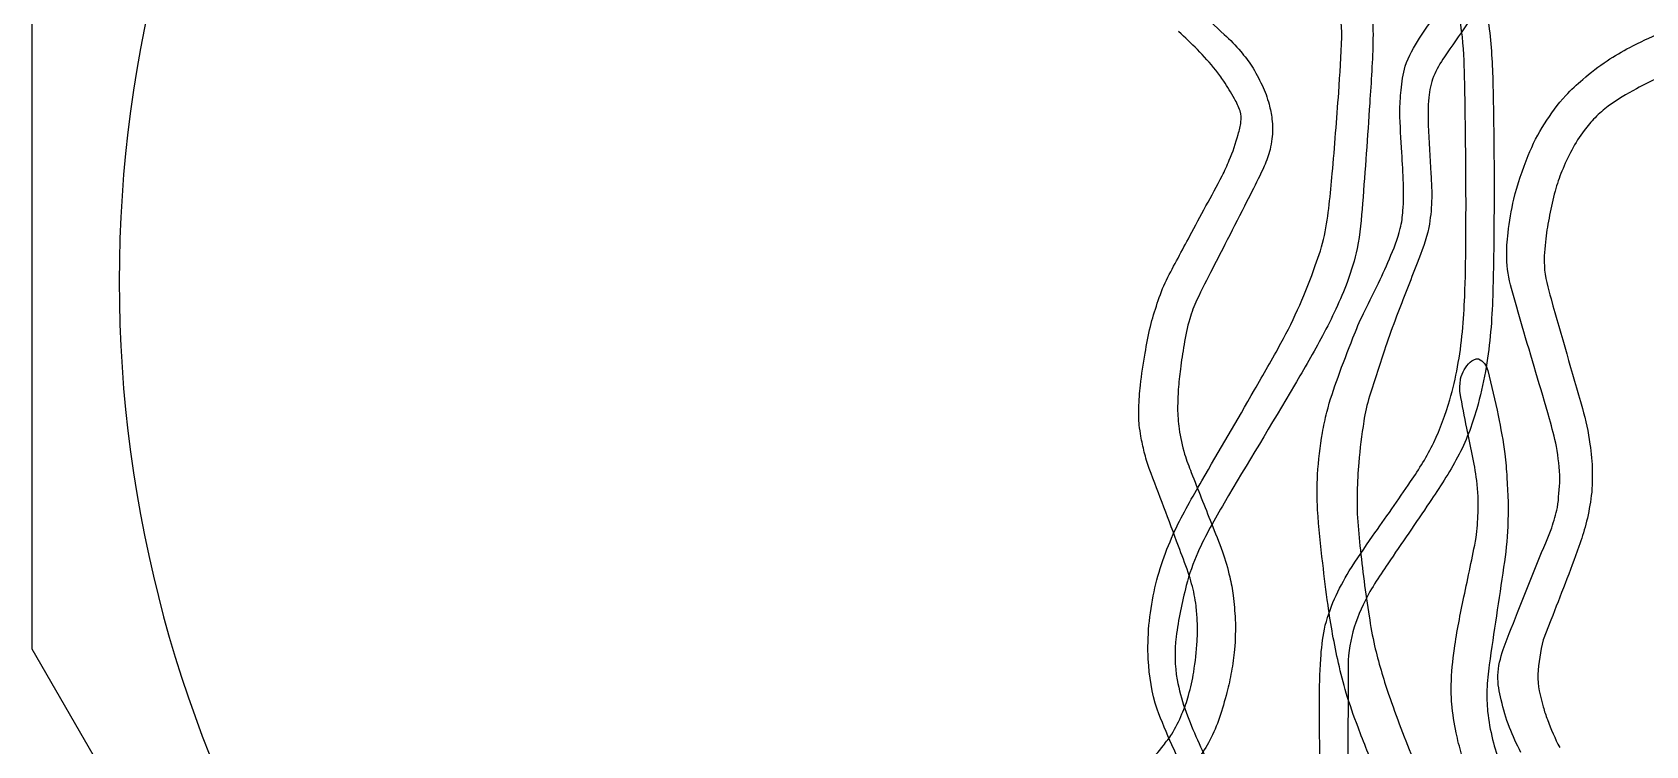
# Model space of a CAD drawing. Extents: x 5.1 to 86.3, y 5.1 to 86.3.
# Drawn here: x 5.13 to 52.84, y 31.98 to 53.07 of the extents above; entities that cross this region are included whole.
import ezdxf

# ---------------------------------------------------------------- set-up
doc = ezdxf.new("R2010")
doc.units = 0
doc.layers.add('View004', color=7, linetype='CONTINUOUS')

msp = doc.modelspace()

# ---------------------------------------------------------------- linework, layer by layer
at = {"layer": 'View004', "color": 7}
for p, q in [((5.132292, 34.830789), (5.132292, 56.571188)), ((16.003291, 16.002689), (5.132292, 34.830789))]:
    msp.add_line(p, q, dxfattribs=at)
at = {"layer": 'View004', "color": 3}
msp.add_line((7.701293, 45.701241), (7.701293, 45.701241), dxfattribs=at)
at = {"layer": 'View004', "color": 1}
for p, q in [((47.890741, 43.413818), (47.890745, 43.413818)), ((50.033427, 35.691125), (49.805555, 35.102803))]:
    msp.add_line(p, q, dxfattribs=at)
at = {"layer": 'View004', "color": 3}
for points in [[(26.701293, 78.610206), (14.944052, 71.82216), (7.701293, 59.277333), (7.701293, 45.701241)], [(7.701293, 45.701241), (7.701293, 32.125149), (14.944052, 19.580323), (26.701293, 12.792276)]]:
    msp.add_open_spline(points, degree=3, dxfattribs=at)
at = {"layer": 'View004', "color": 1}
for points in [[(43.848518, 52.925077), (43.85133, 53.31847), (43.797082, 53.713961), (43.667546, 54.086269)], [(46.146606, 52.891554), (46.462344, 53.367715), (46.800243, 53.828578), (47.135706, 54.290894)], [(48.20004, 54.243251), (47.7612, 53.609232), (47.31993, 52.976858), (46.885588, 52.339752)], [(39.564665, 53.719295), (39.841057, 53.486906), (40.111585, 53.247627), (40.376217, 53.00193)], [(44.714521, 53.861273), (44.762028, 53.53609), (44.776111, 53.20715), (44.771832, 52.878811)], [(47.471071, 52.052244), (47.458356, 52.524001), (47.425775, 52.997024), (47.331962, 53.460325)], [(39.583366, 52.55459), (39.405281, 52.739896), (39.215153, 52.913049), (39.02652, 53.08742)], [(40.376217, 53.00193), (40.548294, 52.844182), (40.715197, 52.680017), (40.862905, 52.4989)], [(48.18074, 53.379221), (48.268273, 52.802736), (48.294879, 52.219207), (48.314538, 51.637112)], [(52.366733, 52.621369), (52.659162, 52.775518), (52.960646, 52.911555), (53.261214, 53.048891)], [(40.122533, 51.946336), (39.953912, 52.158615), (39.774083, 52.361905), (39.583366, 52.55459)], [(40.862905, 52.4989), (40.977221, 52.361437), (41.086668, 52.219516), (41.185825, 52.070693)], [(43.759735, 51.289913), (43.794391, 51.834657), (43.831076, 52.379499), (43.848518, 52.925077)], [(44.771832, 52.878811), (44.765828, 52.24124), (44.713875, 51.605358), (44.67608, 50.96917)], [(45.727564, 52.06828), (45.818977, 52.364502), (45.983073, 52.630655), (46.146606, 52.891554)], [(51.697902, 52.228087), (51.913919, 52.370504), (52.139883, 52.497214), (52.366733, 52.621369)], [(41.185825, 52.070693), (41.302423, 51.890179), (41.400104, 51.698409), (41.490862, 51.503846)], [(45.60345, 51.353383), (45.629199, 51.593851), (45.651984, 51.837213), (45.727564, 52.06828)], [(46.885588, 52.339752), (46.761848, 52.156386), (46.645096, 51.966748), (46.563288, 51.760454)], [(47.50578, 50.178678), (47.497253, 50.803243), (47.490542, 51.427907), (47.471071, 52.052244)], [(50.973553, 51.673434), (51.204079, 51.87202), (51.441848, 52.063116), (51.697902, 52.228087)], [(40.358446, 51.622975), (40.283852, 51.733606), (40.203597, 51.840419), (40.122533, 51.946336)], [(40.676246, 51.104843), (40.580401, 51.28353), (40.468861, 51.453113), (40.358446, 51.622975)], [(46.563288, 51.760454), (46.484505, 51.56124), (46.438152, 51.349922), (46.423511, 51.136277)], [(48.314538, 51.637112), (48.337992, 50.776284), (48.345607, 49.915098), (48.351755, 49.053995)], [(50.471663, 51.198051), (50.627486, 51.3682), (50.800225, 51.521584), (50.973553, 51.673434)], [(53.201863, 51.713871), (52.984913, 51.617847), (52.77059, 51.515607), (52.563645, 51.399394)], [(40.844419, 50.740693), (40.801836, 50.867882), (40.742858, 50.98865), (40.676246, 51.104843)], [(41.490862, 51.503846), (41.577973, 51.32263), (41.649809, 51.133803), (41.698092, 50.938441)], [(43.567562, 48.891932), (43.640287, 49.690531), (43.699042, 50.490329), (43.759735, 51.289913)], [(45.566659, 50.716324), (45.566958, 50.929234), (45.58198, 51.141653), (45.60345, 51.353383)], [(46.423511, 51.136277), (46.398036, 50.865775), (46.392085, 50.593433), (46.40689, 50.322113)], [(49.843044, 50.364746), (50.030246, 50.658334), (50.237509, 50.940112), (50.471663, 51.198051)], [(52.563645, 51.399394), (52.274963, 51.243477), (51.988488, 51.080496), (51.726831, 50.881579)], [(40.869043, 50.419198), (40.884866, 50.526481), (40.870563, 50.636183), (40.844419, 50.740693)], [(41.698092, 50.938441), (41.736898, 50.795878), (41.765618, 50.650534), (41.784156, 50.503975)], [(44.67608, 50.96917), (44.60977, 49.982038), (44.537814, 48.995287), (44.465104, 48.008614)], [(45.625794, 49.508947), (45.60155, 49.911137), (45.574563, 50.313438), (45.566659, 50.716324)], [(51.726831, 50.881579), (51.590772, 50.775554), (51.455664, 50.66758), (51.336512, 50.542349)], [(40.787395, 50.049344), (40.819338, 50.17145), (40.849578, 50.294423), (40.869043, 50.419198)], [(41.784156, 50.503975), (41.805049, 50.30794), (41.807724, 50.109097), (41.782636, 49.91336)], [(46.40689, 50.322113), (46.424886, 49.844599), (46.462795, 49.368123), (46.48511, 48.890812)], [(47.517013, 46.829214), (47.527228, 47.945701), (47.521345, 49.062268), (47.50578, 50.178678)], [(49.360483, 49.422793), (49.492196, 49.750652), (49.651999, 50.067356), (49.843044, 50.364746)], [(51.016302, 50.168151), (50.741482, 49.800052), (50.527097, 49.389574), (50.358159, 48.963179)], [(51.336512, 50.542349), (51.223113, 50.423655), (51.11559, 50.298879), (51.016302, 50.168151)], [(40.52399, 49.283504), (40.627879, 49.532848), (40.716565, 49.788634), (40.787395, 50.049344)], [(41.782636, 49.91336), (41.766509, 49.809854), (41.752289, 49.705601), (41.727171, 49.603885)], [(40.311253, 48.822124), (40.38964, 48.972356), (40.459717, 49.126743), (40.52399, 49.283504)], [(41.727171, 49.603885), (41.681594, 49.435906), (41.628995, 49.269372), (41.55587, 49.111122)], [(45.672177, 48.598112), (45.663619, 48.902015), (45.642605, 49.205419), (45.625794, 49.508947)], [(48.937811, 48.135273), (49.045813, 48.574397), (49.192516, 49.003197), (49.360483, 49.422793)], [(39.356697, 47.045551), (39.674592, 47.637913), (39.995285, 48.228772), (40.311253, 48.822124)], [(41.55587, 49.111122), (41.44469, 48.854368), (41.315072, 48.606215), (41.189028, 48.356579)], [(43.33438, 47.059814), (43.466483, 47.662405), (43.507683, 48.279328), (43.567562, 48.891932)], [(46.48511, 48.890812), (46.499762, 48.618168), (46.514506, 48.344968), (46.505744, 48.071907)], [(48.351755, 49.053995), (48.355783, 48.470519), (48.350083, 47.887032), (48.348335, 47.303558)], [(50.358159, 48.963179), (50.279662, 48.77098), (50.208794, 48.575207), (50.155719, 48.374337)], [(41.189028, 48.356579), (40.80359, 47.595912), (40.414881, 46.836912), (40.027743, 46.077111)], [(45.658603, 47.793533), (45.679762, 48.061187), (45.681631, 48.329887), (45.672177, 48.598112)], [(50.155719, 48.374337), (50.094577, 48.138291), (50.040747, 47.900319), (49.993782, 47.661037)], [(44.465104, 48.008614), (44.427682, 47.561929), (44.395822, 47.112947), (44.299855, 46.674061)], [(45.579723, 47.267999), (45.625042, 47.439628), (45.642985, 47.617136), (45.658603, 47.793533)], [(46.505744, 48.071907), (46.496859, 47.8127), (46.467212, 47.554556), (46.42715, 47.298428)], [(48.766937, 47.138869), (48.806297, 47.473689), (48.85724, 47.807664), (48.937811, 48.135273)], [(45.255901, 46.36601), (45.383467, 46.65904), (45.505415, 46.956317), (45.579723, 47.267999)], [(46.42715, 47.298428), (46.351955, 46.933767), (46.205365, 46.590013), (46.074567, 46.243025)], [(48.348335, 47.303558), (48.341343, 46.581594), (48.331866, 45.859557), (48.307903, 45.137944)], [(49.993782, 47.661037), (49.946814, 47.428586), (49.908949, 47.194221), (49.879756, 46.958894)], [(38.663252, 45.742263), (38.892863, 46.17751), (39.12292, 46.612522), (39.356697, 47.045551)], [(43.066345, 46.169548), (43.168451, 46.462216), (43.273148, 46.755219), (43.33438, 47.059814)], [(47.483436, 45.261186), (47.50287, 45.783657), (47.515744, 46.306365), (47.517013, 46.829214)], [(48.725076, 46.398989), (48.72044, 46.646279), (48.735533, 46.893586), (48.766937, 47.138869)], [(49.879756, 46.958894), (49.84985, 46.693912), (49.824891, 46.427251), (49.838435, 46.160333)], [(44.299855, 46.674061), (44.2322, 46.342119), (44.133651, 46.017049), (44.017871, 45.698945)], [(44.492588, 44.753313), (44.754056, 45.287474), (45.025454, 45.817376), (45.255901, 46.36601)], [(48.86387, 45.492642), (48.78673, 45.788777), (48.728332, 46.092077), (48.725076, 46.398989)], [(40.027743, 46.077111), (39.872247, 45.769642), (39.71483, 45.463084), (39.560524, 45.155051)], [(42.051061, 43.875034), (42.451967, 44.610203), (42.790313, 45.379063), (43.066345, 46.169548)], [(46.074567, 46.243025), (45.874807, 45.718515), (45.671291, 45.195446), (45.469355, 44.671781)], [(49.838435, 46.160333), (49.85251, 45.827033), (49.948174, 45.505013), (50.035313, 45.185188)], [(38.39433, 45.055254), (38.472291, 45.288521), (38.554642, 45.521233), (38.663252, 45.742263)], [(44.017871, 45.698945), (43.809445, 45.148714), (43.554572, 44.617386), (43.279728, 44.097541)], [(49.183112, 44.382011), (49.074054, 44.751446), (48.965624, 45.12113), (48.86387, 45.492642)], [(38.191826, 44.372605), (38.249776, 44.602886), (38.321286, 44.82941), (38.39433, 45.055254)], [(39.560524, 45.155051), (39.477099, 44.974168), (39.408776, 44.786607), (39.353175, 44.595384)], [(47.27185, 43.174135), (47.398555, 43.86268), (47.458811, 44.562001), (47.483436, 45.261186)], [(48.307903, 45.137944), (48.27992, 44.434876), (48.220871, 43.731734), (48.09776, 43.038492)], [(50.035313, 45.185188), (50.3438, 44.105662), (50.654399, 43.026729), (50.963488, 41.947382)], [(38.034594, 43.578615), (38.080444, 43.844475), (38.126383, 44.110732), (38.191826, 44.372605)], [(39.353175, 44.595384), (39.278771, 44.346313), (39.231346, 44.090304), (39.184652, 43.834896)], [(44.179906, 44.03459), (44.278405, 44.276605), (44.374086, 44.52015), (44.492588, 44.753313)], [(45.469355, 44.671781), (45.355739, 44.371228), (45.245866, 44.069248), (45.146471, 43.763656)], [(49.990278, 41.641514), (49.726374, 42.556519), (49.451644, 43.468358), (49.183112, 44.382011)], [(43.279728, 44.097541), (43.017437, 43.604308), (42.739566, 43.119483), (42.453581, 42.639628)], [(43.737742, 42.870646), (43.880025, 43.260531), (44.029673, 43.647721), (44.179906, 44.03459)], [(37.895632, 42.633273), (37.931094, 42.949879), (37.978662, 43.264998), (38.034594, 43.578615)], [(39.184652, 43.834896), (39.142936, 43.594831), (39.110066, 43.353383), (39.0796, 43.111664)], [(41.267929, 42.493458), (41.531013, 42.952815), (41.793984, 43.412301), (42.051061, 43.875034)], [(45.146471, 43.763656), (44.983938, 43.278478), (44.82337, 42.792613), (44.667368, 42.305309)], [(47.642851, 43.312881), (47.714116, 43.367229), (47.795948, 43.425522), (47.890741, 43.413818)], [(47.890745, 43.413818), (48.030332, 43.349325), (48.132638, 43.21599), (48.165355, 43.066475)], [(39.0796, 43.111664), (39.054642, 42.911708), (39.030056, 42.711515), (39.015616, 42.510492)], [(47.042566, 42.204709), (47.133481, 42.524241), (47.213414, 42.846982), (47.27185, 43.174135)], [(47.363787, 42.826006), (47.411454, 43.008585), (47.499813, 43.186533), (47.642851, 43.312881)], [(48.09776, 43.038492), (48.030104, 42.667479), (47.943762, 42.299996), (47.842335, 41.936815)], [(48.165355, 43.066475), (48.277853, 42.624459), (48.38079, 42.179996), (48.474843, 41.733715)], [(37.848178, 41.958783), (37.858035, 42.183964), (37.872893, 42.409029), (37.895632, 42.633273)], [(39.015616, 42.510492), (39.005888, 42.325334), (38.997163, 42.140056), (38.993424, 41.954678)], [(39.709846, 39.80513), (40.22849, 40.701654), (40.751363, 41.595739), (41.267929, 42.493458)], [(42.453581, 42.639628), (41.766907, 41.471882), (41.057156, 40.317892), (40.370199, 39.150324)], [(43.408533, 41.838508), (43.495007, 42.189465), (43.616601, 42.530483), (43.737742, 42.870646)], [(47.345897, 42.395146), (47.327862, 42.538691), (47.347113, 42.6833), (47.363787, 42.826006)], [(44.667368, 42.305309), (44.593321, 42.063886), (44.538691, 41.816883), (44.500883, 41.567257)], [(46.568513, 40.940598), (46.765879, 41.345865), (46.914782, 41.773007), (47.042566, 42.204709)], [(47.547475, 41.366888), (47.478847, 41.709338), (47.409658, 42.051828), (47.345897, 42.395146)], [(37.858499, 41.452603), (37.846673, 41.621036), (37.848033, 41.790062), (37.848178, 41.958783)], [(38.993424, 41.954678), (38.995704, 41.750175), (39.018192, 41.546629), (39.03647, 41.343115)], [(43.278272, 41.224645), (43.313779, 41.430886), (43.35603, 41.635898), (43.408533, 41.838508)], [(44.500883, 41.567257), (44.437218, 41.162113), (44.383574, 40.755112), (44.349815, 40.346314)], [(47.842335, 41.936815), (47.698961, 41.443781), (47.51964, 40.958892), (47.27303, 40.507496)], [(48.474843, 41.733715), (48.545363, 41.35707), (48.623103, 40.981398), (48.670441, 40.600894)], [(50.194384, 40.819311), (50.143205, 41.097215), (50.065035, 41.369255), (49.990278, 41.641514)], [(50.963488, 41.947382), (51.05813, 41.601225), (51.143011, 41.251093), (51.185456, 40.894226)], [(37.910331, 41.123413), (37.89377, 41.233235), (37.872794, 41.342543), (37.858499, 41.452603)], [(38.010293, 40.658076), (37.972043, 40.81205), (37.937736, 40.967145), (37.910331, 41.123413)], [(39.03647, 41.343115), (39.072814, 41.090665), (39.129745, 40.841307), (39.202684, 40.596993)], [(43.133265, 39.998082), (43.156969, 40.409376), (43.209468, 40.818615), (43.278272, 41.224645)], [(47.84146, 39.817291), (47.767337, 40.338089), (47.648438, 40.850959), (47.547475, 41.366888)], [(38.155866, 40.170793), (38.099991, 40.330877), (38.05312, 40.494054), (38.010293, 40.658076)], [(39.202684, 40.596993), (39.260094, 40.41192), (39.330796, 40.231321), (39.399849, 40.050368)], [(45.885594, 39.784134), (46.134075, 40.156624), (46.37794, 40.534455), (46.568513, 40.940598)], [(48.670441, 40.600894), (48.697102, 40.368755), (48.716056, 40.135704), (48.73327, 39.902687)], [(50.29837, 39.854253), (50.290588, 40.178163), (50.253484, 40.500868), (50.194384, 40.819311)], [(51.185456, 40.894226), (51.222643, 40.624851), (51.253028, 40.35366), (51.252823, 40.081397)], [(39.021188, 37.878278), (38.733214, 38.642624), (38.443656, 39.406383), (38.155866, 40.170793)], [(44.349815, 40.346314), (44.327068, 40.058232), (44.311754, 39.769477), (44.304572, 39.4806)], [(47.27303, 40.507496), (47.025522, 40.044526), (46.740058, 39.603257), (46.445342, 39.169237)], [(51.252823, 40.081397), (51.259587, 39.81168), (51.254267, 39.54066), (51.212702, 39.273593)], [(38.915727, 38.33441), (39.147037, 38.841932), (39.434932, 39.320639), (39.709846, 39.80513)], [(39.399849, 40.050368), (39.5946, 39.549093), (39.795814, 39.050358), (39.993384, 38.550194)], [(43.136229, 38.951962), (43.115314, 39.300228), (43.11542, 39.649702), (43.133265, 39.998082)], [(44.759985, 38.171038), (45.137572, 38.707057), (45.516433, 39.242268), (45.885594, 39.784134)], [(47.878024, 38.865071), (47.888687, 39.182753), (47.882964, 39.501826), (47.84146, 39.817291)], [(48.73327, 39.902687), (48.763951, 39.421794), (48.77678, 38.939248), (48.757187, 38.457625)], [(50.228602, 39.018551), (50.264345, 39.295964), (50.279279, 39.575361), (50.29837, 39.854253)], [(40.370199, 39.150324), (40.095122, 38.673206), (39.817189, 38.195827), (39.594075, 37.691578)], [(44.304572, 39.4806), (44.30062, 39.26324), (44.300392, 39.045676), (44.307156, 38.828393)], [(46.445342, 39.169237), (46.037678, 38.56145), (45.618717, 37.961303), (45.212214, 37.352718)], [(51.212702, 39.273593), (51.178001, 39.020431), (51.130403, 38.768936), (51.063456, 38.522225)], [(43.285987, 37.375428), (43.226403, 37.899941), (43.169926, 38.425071), (43.136229, 38.951962)], [(44.307156, 38.828393), (44.323861, 38.514032), (44.352604, 38.200347), (44.385638, 37.887317)], [(47.819914, 38.12901), (47.855497, 38.372748), (47.867521, 38.619197), (47.878024, 38.865071)], [(50.056416, 38.420348), (50.119724, 38.618005), (50.17281, 38.818694), (50.228602, 39.018551)], [(38.299811, 36.526593), (38.435128, 37.150275), (38.647673, 37.75571), (38.915727, 38.33441)], [(39.993384, 38.550194), (40.103878, 38.270077), (40.216849, 37.990897), (40.325812, 37.710202)], [(44.072363, 37.14193), (44.287934, 37.493874), (44.525684, 37.831478), (44.759985, 38.171038)], [(48.757187, 38.457625), (48.744586, 38.055649), (48.692823, 37.656384), (48.635272, 37.258759)], [(49.105389, 36.065254), (49.421718, 36.850561), (49.738797, 37.635562), (50.056416, 38.420348)], [(51.063456, 38.522225), (51.006251, 38.300466), (50.935273, 38.08238), (50.860042, 37.866136)], [(39.308359, 37.094302), (39.219425, 37.358045), (39.117745, 37.617272), (39.021188, 37.878278)], [(39.594075, 37.691578), (39.454293, 37.374812), (39.338526, 37.04758), (39.251855, 36.712294)], [(40.325812, 37.710202), (40.410937, 37.466457), (40.477589, 37.216607), (40.536827, 36.965432)], [(44.385638, 37.887317), (44.463097, 37.191095), (44.541251, 36.494513), (44.656325, 35.803299)], [(47.45957, 36.375673), (47.581378, 36.959747), (47.711773, 37.542215), (47.819914, 38.12901)], [(50.860042, 37.866136), (50.599999, 37.135344), (50.311829, 36.415019), (50.033427, 35.691125)], [(43.442477, 36.131825), (43.384246, 36.545566), (43.334624, 36.960469), (43.285987, 37.375428)], [(45.212214, 37.352718), (44.948785, 36.961336), (44.675319, 36.572831), (44.47946, 36.141697)], [(48.635272, 37.258759), (48.497158, 36.293111), (48.341509, 35.330021), (48.208314, 34.363663)], [(39.410476, 36.763002), (39.381223, 36.8749), (39.346826, 36.985238), (39.308359, 37.094302)], [(39.541447, 36.109756), (39.511731, 36.329982), (39.473503, 36.549616), (39.410476, 36.763002)], [(40.536827, 36.965432), (40.581028, 36.784755), (40.61117, 36.600998), (40.636847, 36.416883)], [(43.634022, 36.314682), (43.757463, 36.601795), (43.913241, 36.873447), (44.072363, 37.14193)], [(38.126841, 34.532804), (38.095559, 35.201198), (38.158921, 35.872916), (38.299811, 36.526593)], [(39.251855, 36.712294), (39.120203, 36.214361), (39.022399, 35.707583), (38.952687, 35.197382)], [(40.636847, 36.416883), (40.667247, 36.17993), (40.685556, 35.9416), (40.698453, 35.703121)], [(43.335776, 35.423557), (43.401524, 35.730763), (43.508881, 36.027075), (43.634022, 36.314682)], [(47.178242, 34.846006), (47.253414, 35.359133), (47.352251, 35.868402), (47.45957, 36.375673)], [(39.577464, 35.663069), (39.569377, 35.812203), (39.558768, 35.961405), (39.541447, 36.109756)], [(43.752223, 34.414336), (43.624681, 34.982109), (43.522529, 35.555468), (43.442477, 36.131825)], [(44.47946, 36.141697), (44.320703, 35.798921), (44.185168, 35.442707), (44.112973, 35.07087)], [(44.656325, 35.803299), (44.702388, 35.511061), (44.754629, 35.219654), (44.817741, 34.930624)], [(48.625276, 34.822699), (48.776827, 35.24008), (48.942831, 35.65207), (49.105389, 36.065254)], [(39.571992, 35.069839), (39.582457, 35.2674), (39.586264, 35.465366), (39.577464, 35.663069)], [(40.698453, 35.703121), (40.711601, 35.40739), (40.702025, 35.111002), (40.676595, 34.816163)], [(43.228864, 34.539885), (43.246344, 34.836185), (43.276508, 35.132499), (43.335776, 35.423557)], [(38.952687, 35.197382), (38.901128, 34.774791), (38.904396, 34.343929), (38.983337, 33.924843)], [(39.472556, 34.155294), (39.518627, 34.458488), (39.560831, 34.763045), (39.571992, 35.069839)], [(44.112973, 35.07087), (44.026232, 34.697123), (44.035992, 34.31065), (44.040842, 33.929591)], [(44.817741, 34.930624), (44.936027, 34.449254), (45.07091, 33.971744), (45.231978, 33.502846)], [(47.084445, 33.772689), (47.092318, 34.132054), (47.133928, 34.489607), (47.178242, 34.846006)], [(49.805555, 35.102803), (49.722701, 34.768068), (49.661387, 34.426626), (49.643759, 34.081861)], [(38.392304, 33.055821), (38.231848, 33.531909), (38.155583, 34.032382), (38.126841, 34.532804)], [(40.676595, 34.816163), (40.661479, 34.59836), (40.624816, 34.382906), (40.586361, 34.16822)], [(43.189131, 33.273579), (43.18987, 33.695957), (43.196967, 34.118569), (43.228864, 34.539885)], [(43.982592, 33.53328), (43.896358, 33.824411), (43.819059, 34.11814), (43.752223, 34.414336)], [(48.208314, 34.363663), (48.173484, 34.121138), (48.146154, 33.877318), (48.139344, 33.632231)], [(48.465166, 34.049985), (48.472614, 34.31448), (48.53615, 34.574484), (48.625276, 34.822699)], [(38.983337, 33.924843), (39.086089, 33.343801), (39.29865, 32.789119), (39.537026, 32.251638)], [(39.317665, 33.463264), (39.376003, 33.69234), (39.438799, 33.920948), (39.472556, 34.155294)], [(40.586361, 34.16822), (40.547069, 33.960833), (40.506727, 33.753474), (40.4518, 33.549547)], [(44.040842, 33.929591), (44.049817, 33.384748), (44.026873, 32.840046), (44.025246, 32.295217)], [(48.559842, 33.329739), (48.502021, 33.565316), (48.459169, 33.806555), (48.465166, 34.049985)], [(49.643759, 34.081861), (49.640491, 33.756293), (49.712182, 33.435348), (49.80457, 33.124881)], [(39.123758, 32.914767), (39.202849, 33.092116), (39.264305, 33.27673), (39.317665, 33.463264)], [(40.4518, 33.549547), (40.386174, 33.300616), (40.315133, 33.05295), (40.234913, 32.808324)], [(44.329186, 32.524866), (44.202421, 32.857006), (44.084414, 33.192619), (43.982592, 33.53328)], [(45.231978, 33.502846), (45.460731, 32.824226), (45.728848, 32.159882), (45.986187, 31.491821)], [(47.102958, 33.214791), (47.087629, 33.40036), (47.079566, 33.58648), (47.084445, 33.772689)], [(48.139344, 33.632231), (48.132428, 33.417532), (48.138721, 33.202316), (48.162213, 32.988702)], [(38.82201, 32.00332), (38.672401, 32.351437), (38.518568, 32.698408), (38.392304, 33.055821)], [(43.219417, 30.531994), (43.216377, 31.445931), (43.180482, 32.359571), (43.189131, 33.273579)], [(47.231974, 32.353698), (47.171912, 32.637807), (47.126825, 32.925341), (47.102958, 33.214791)], [(48.162213, 32.988702), (48.188326, 32.707566), (48.243296, 32.429779), (48.309998, 32.155696)], [(48.804707, 32.519258), (48.703093, 32.782951), (48.633537, 33.057357), (48.559842, 33.329739)], [(49.80457, 33.124881), (49.841247, 32.997479), (49.881866, 32.87139), (49.929716, 32.747711)], [(38.821226, 32.315754), (38.937594, 32.507133), (39.037514, 32.708134), (39.123758, 32.914767)], [(40.234913, 32.808324), (40.155971, 32.57787), (40.061833, 32.352084), (39.944891, 32.138183)], [(44.860046, 31.160485), (44.683528, 31.615446), (44.501951, 32.068464), (44.329186, 32.524866)], [(49.14526, 31.775515), (49.020659, 32.018116), (48.9044, 32.26534), (48.804707, 32.519258)], [(49.929716, 32.747711), (50.037026, 32.467055), (50.151877, 32.18839), (50.293916, 31.923271)], [(38.114675, 31.454184), (38.279432, 31.621761), (38.433867, 31.799315), (38.576572, 31.986038)], [(38.576572, 31.986038), (38.661163, 32.093605), (38.745193, 32.201959), (38.821226, 32.315754)], [(40.228071, 28.918471), (39.758666, 29.946423), (39.284489, 30.972236), (38.82201, 32.00332)], [(39.537026, 32.251638), (39.781684, 31.700738), (40.045722, 31.158724), (40.302726, 30.613531)], [(39.944891, 32.138183), (39.843293, 31.944424), (39.728123, 31.757993), (39.606771, 31.576089)], [(44.025246, 32.295217), (44.021978, 31.546554), (44.029806, 30.797883), (44.040363, 30.049296)], [(47.391996, 31.728819), (47.330573, 31.934964), (47.273049, 32.14242), (47.231974, 32.353698)], [(48.309998, 32.155696), (48.437309, 31.66357), (48.599892, 31.181008), (48.787504, 30.708696)]]:
    msp.add_open_spline(points, degree=3, dxfattribs=at)

doc.saveas('drawing.dxf')
